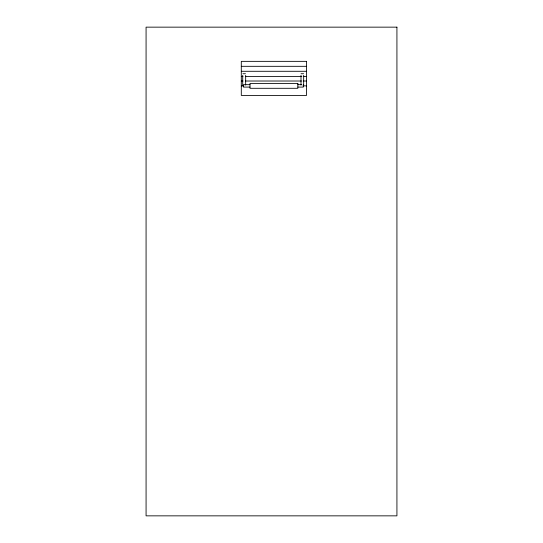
<?xml version="1.0" encoding="UTF-8"?>
<svg xmlns="http://www.w3.org/2000/svg" width="543" height="543" viewBox="0 0 543 543"><rect width="100%" height="100%" fill="white"/><g stroke="black" fill="none" stroke-linecap="round" stroke-linejoin="round"><path stroke-width="0.81" d="M241.296 66.321L306.544 66.321M241.296 71.289L306.544 71.289M242.911 73.726L245.463 73.726M301.046 73.726L303.625 73.726M241.296 76.407L242.992 76.407M245.531 76.407L301.46 76.407M303.157 76.407L306.544 76.407M241.296 81.016L242.992 81.016M245.531 81.016L301.46 81.016M303.157 81.016L306.544 81.016M249.997 84.674L243.468 84.674L243.468 87.09L249.997 87.09M297.849 84.674L301.725 84.674M241.296 85.882L243.841 85.882M303.157 85.882L306.544 85.882M297.849 87.09L303.279 87.09L303.279 84.674M303.666 75.348L303.666 85.882M300.998 75.348L300.998 85.075M245.667 75.348L245.667 85.075M242.714 75.348L242.714 85.882M396.926 27.15L146.074 27.15L146.074 515.85L396.926 515.85L396.926 27.15M306.544 61.352L241.296 61.352L241.296 95.425L306.544 95.425L306.544 61.352M297.849 83.466L249.997 83.466L249.997 88.299L297.849 88.299L297.849 83.466"/></g></svg>
